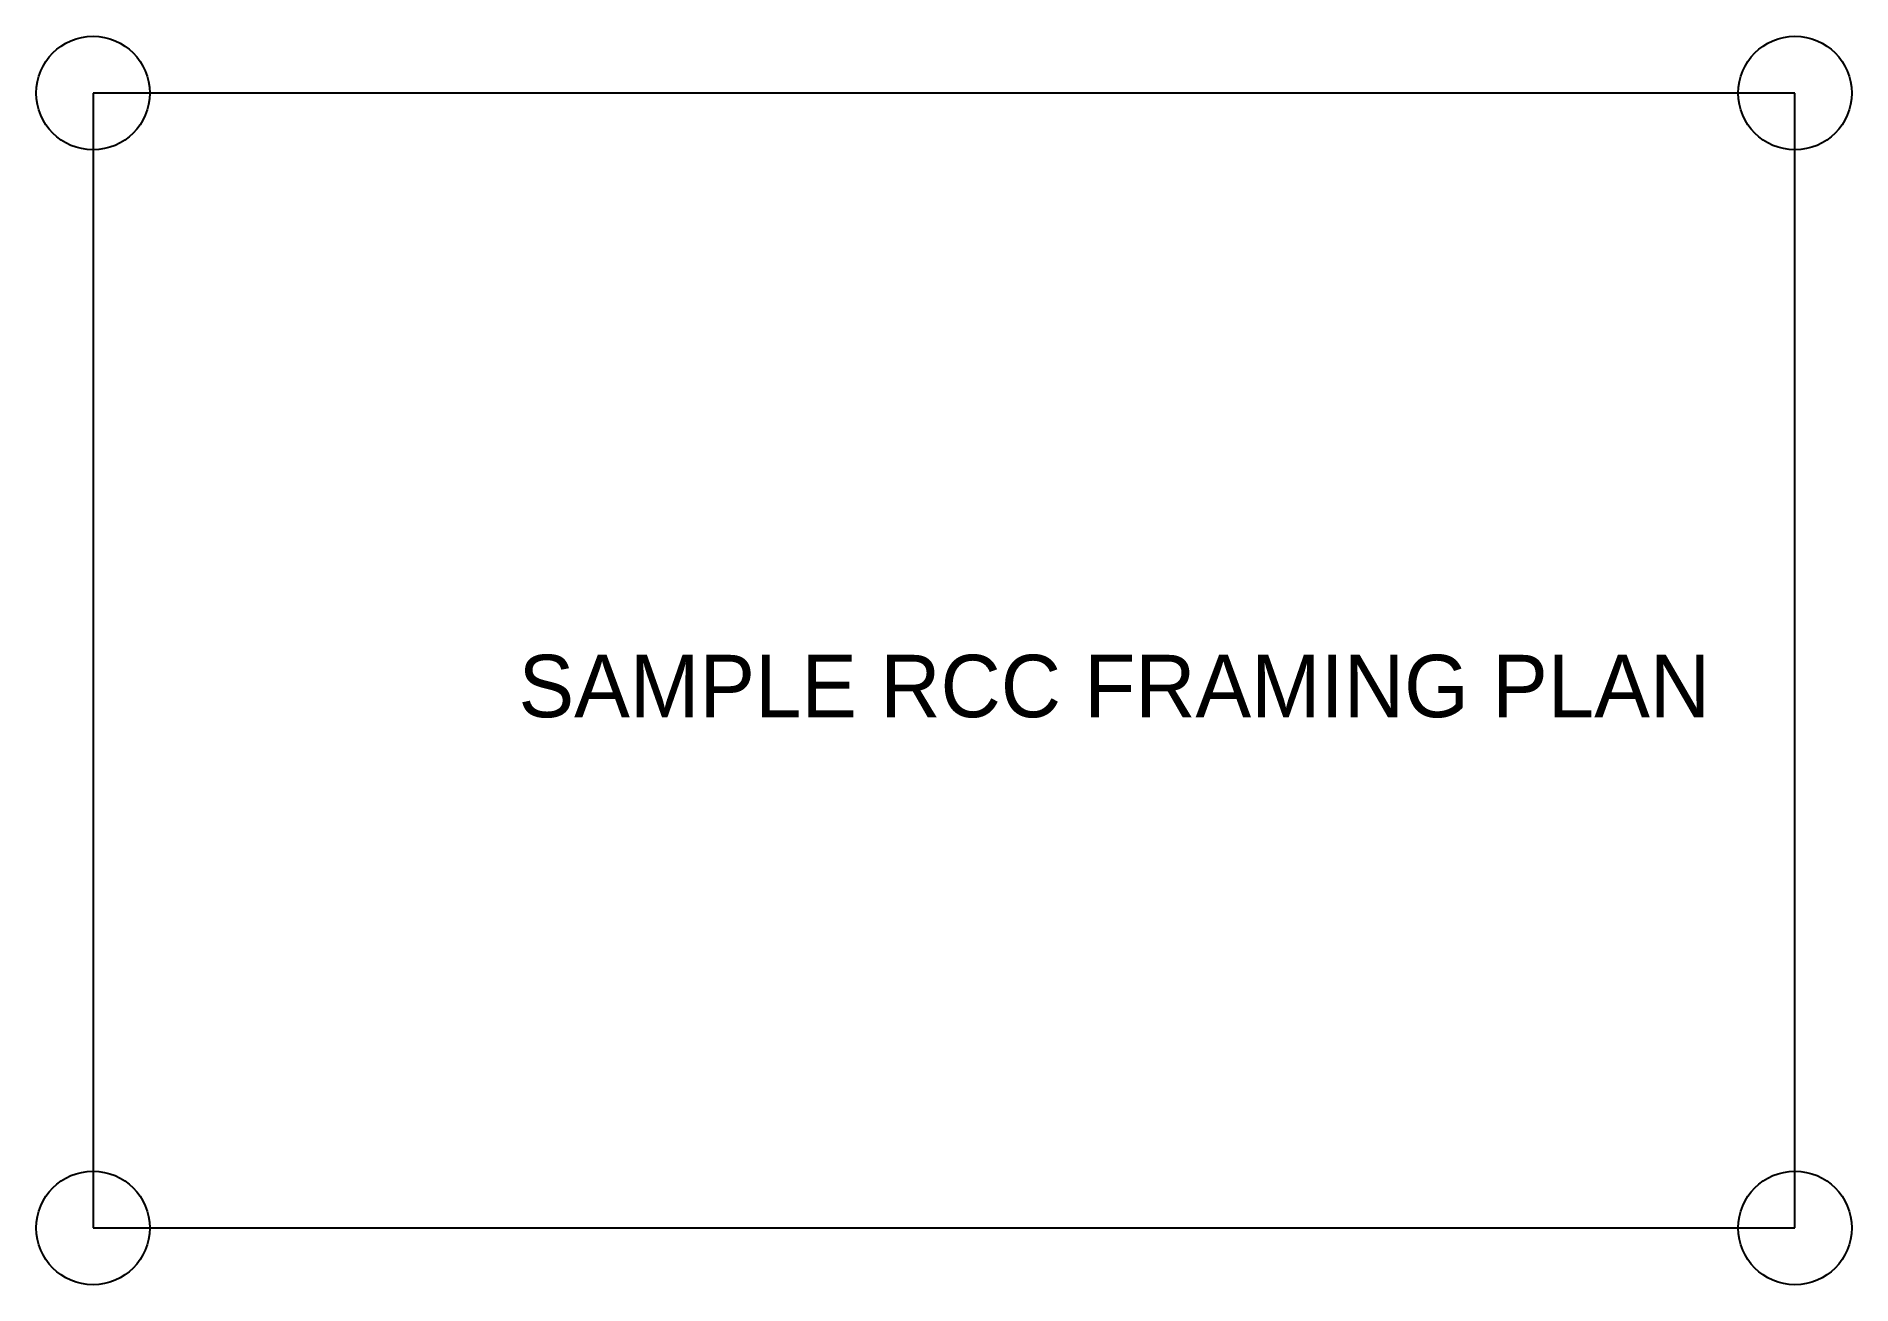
# Model space of a CAD drawing. Header units: millimetres. Extents: x -200 to 6200, y -200 to 4200.
import ezdxf

# ---------------------------------------------------------------- set-up
doc = ezdxf.new("R2010")
doc.units = ezdxf.units.MM

msp = doc.modelspace()

# ---------------------------------------------------------------- linework, layer by layer
at = {"layer": 'BEAMS'}
for p, q in [((6000, 4000), (0, 4000)), ((0, 4000), (0, 0)), ((6000, 0), (6000, 4000)), ((0, 0), (6000, 0))]:
    msp.add_line(p, q, dxfattribs=at)
at = {"layer": 'COLUMNS'}
for centre in [(0, 4000), (6000, 4000), (0, 0), (6000, 0)]:
    msp.add_circle(centre, 200, dxfattribs=at)

# ---------------------------------------------------------------- texts
at = {"layer": 'NOTES'}
msp.add_text('SAMPLE RCC FRAMING PLAN', height=220, dxfattribs=at).set_placement((1500, 1800))

doc.saveas('drawing.dxf')
